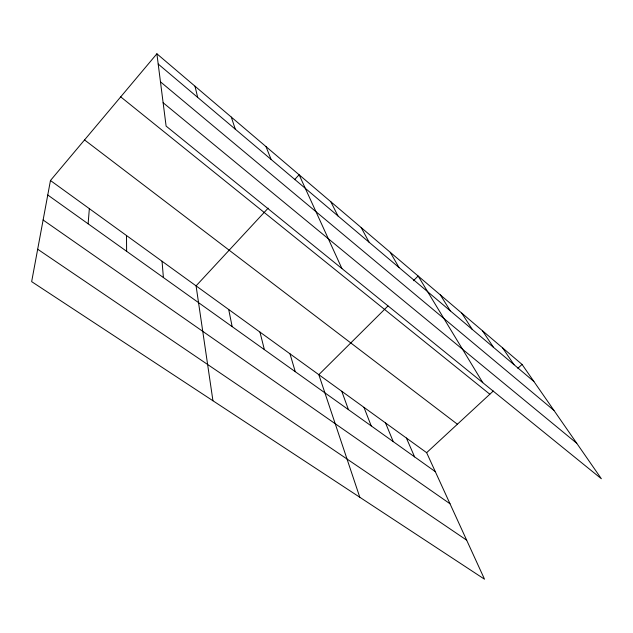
<?xml version="1.0" encoding="UTF-8"?>
<svg xmlns="http://www.w3.org/2000/svg" width="633" height="633" viewBox="0 0 633 633"><rect width="100%" height="100%" fill="white"/><g stroke="black" fill="none" stroke-linecap="round" stroke-linejoin="round"><path stroke-width="0.95" d="M88.122 223.805L89.348 208.653M50.458 180.516L31.65 281.638L484.522 579.211L426.634 452.682L50.458 180.516L156.889 53.789L522.051 364.418L601.35 478.738L166.107 126.109L156.889 53.789M268.178 208.122L196.08 285.871L212.941 400.768M294.551 179.685L299.108 174.771L341.923 268.558M388.021 305.945L318.826 374.681L359.797 497.261M413.404 280.728L418.144 276.02L482.789 382.68M426.634 452.682L493.313 391.004M517.826 368.327L522.051 364.418M37.679 249.228L466.663 540.163M43.115 220.007L450.016 503.773M47.76 194.996L435.33 471.672M84.537 139.933L457.398 424.221M120.705 96.865L489.831 394.224M163.124 102.744L576.766 443.29M160.458 81.831L553.938 410.39M158.195 64.036L533.888 381.477M502.578 347.849L514.02 364.687M482.481 330.758L493.495 347.351M461.734 313.106L472.281 329.421M440.299 294.867L450.348 310.89M390.237 252.29L399.035 267.537M361.158 227.548L369.166 242.297M330.806 201.729L337.951 215.924M406.386 438.028L414.623 456.891M385.513 422.923L393.259 441.644M265.979 146.579L271.122 159.453M363.975 407.351L371.207 425.898M341.765 391.273L348.435 409.638M231.298 117.089L235.294 129.179M289.985 353.815L295.263 371.682M259.957 332.088L264.38 349.638M194.98 86.191L197.694 97.411M228.687 309.466L232.169 326.644M162.048 261.255L163.393 277.539M126.505 235.539L126.624 251.293"/></g></svg>
